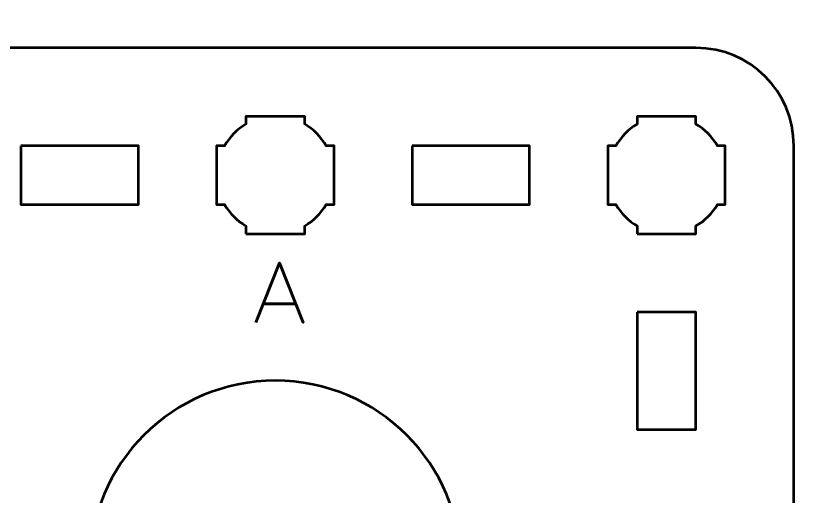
# Model space of a CAD drawing. Header units: centimetres. Extents: x -21 to 0, y -29.7 to 0.
# Drawn here: x -18.825 to -14.726, y -13.994 to -11.538 of the extents above; entities that cross this region are included whole.
import ezdxf

# ---------------------------------------------------------------- set-up
doc = ezdxf.new("R2010")
doc.units = ezdxf.units.CM
doc.header["$MEASUREMENT"] = 0
doc.layers.add('Layer 1', color=7, linetype='Continuous')

msp = doc.modelspace()

# ---------------------------------------------------------------- linework, layer by layer
at = {"layer": 'Layer 1', "color": 1, "lineweight": 53}
msp.add_open_spline([(-21.00003, -29.19995), (-21.00003, -29.19995), (-21.00003, -1.69992), (-21.00003, -1.69992), (-21.00003, -1.69992), (-21.00003, -1.61709), (-20.93286, -1.54992), (-20.85003, -1.54992), (-20.85003, -1.54992), (-20.7672, -1.54992), (-20.70003, -1.48275), (-20.70003, -1.39992), (-20.70003, -1.39992), (-20.70003, -1.31709), (-20.7672, -1.24992), (-20.85003, -1.24992), (-20.85003, -1.24992), (-20.93286, -1.24992), (-21.00003, -1.18275), (-21.00003, -1.09992), (-21.00003, -1.09992), (-21.00003, -1.09992), (-21.00003, -0.49992), (-21.00003, -0.49992), (-21.00003, -0.49992), (-21.00003, -0.22295), (-20.77694, 0.00004), (-20.49994, 0.00004), (-20.49994, 0.00004), (-20.49994, 0.00004), (-0.50008, 0.00004), (-0.50008, 0.00004), (-0.50008, 0.00004), (-0.22294, 0.00004), (0.00002, -0.22295), (0.00002, -0.49992), (0.00002, -0.49992), (0.00002, -0.49992), (0.00002, -29.19995), (0.00002, -29.19995), (0.00002, -29.19995), (0.00002, -29.47695), (-0.22294, -29.70004), (-0.50008, -29.70004), (-0.50008, -29.70004), (-0.50008, -29.70004), (-20.49994, -29.70004), (-20.49994, -29.70004), (-20.49994, -29.70004), (-20.77694, -29.70004), (-21.00003, -29.47695), (-21.00003, -29.19995)], degree=3, knots=[0, 0, 0, 0, 0.0769231, 0.0769231, 0.0769231, 0.0769231, 0.1538462, 0.1538462, 0.1538462, 0.1538462, 0.2307692, 0.2307692, 0.2307692, 0.2307692, 0.3076923, 0.3076923, 0.3076923, 0.3076923, 0.3846154, 0.3846154, 0.3846154, 0.3846154, 0.4615385, 0.4615385, 0.4615385, 0.4615385, 0.5384615, 0.5384615, 0.5384615, 0.5384615, 0.6153846, 0.6153846, 0.6153846, 0.6153846, 0.6923077, 0.6923077, 0.6923077, 0.6923077, 0.7692308, 0.7692308, 0.7692308, 0.7692308, 0.8461538, 0.8461538, 0.8461538, 0.8461538, 0.9230769, 0.9230769, 0.9230769, 0.9230769, 1, 1, 1, 1], dxfattribs=at)
at = {"layer": 'Layer 1', "color": 3, "lineweight": 53}
msp.add_open_spline([(-19.64993, -11.69997), (-19.64993, -11.69997), (-15.35006, -11.69997), (-15.35006, -11.69997), (-15.35006, -11.69997), (-15.07292, -11.69997), (-14.84996, -11.92306), (-14.84996, -12.20006), (-14.84996, -12.20006), (-14.84996, -12.20006), (-14.84996, -16.49993), (-14.84996, -16.49993), (-14.84996, -16.49993), (-14.84996, -16.77707), (-15.07292, -17.00003), (-15.35006, -17.00003), (-15.35006, -17.00003), (-15.35006, -17.00003), (-19.64993, -17.00003), (-19.64993, -17.00003), (-19.64993, -17.00003), (-19.92693, -17.00003), (-20.15002, -16.77707), (-20.15002, -16.49993), (-20.15002, -16.49993), (-20.15002, -16.49993), (-20.15002, -12.20006), (-20.15002, -12.20006), (-20.15002, -12.20006), (-20.15002, -11.92306), (-19.92693, -11.69997), (-19.64993, -11.69997)], degree=3, knots=[0, 0, 0, 0, 0.125, 0.125, 0.125, 0.125, 0.25, 0.25, 0.25, 0.25, 0.375, 0.375, 0.375, 0.375, 0.5, 0.5, 0.5, 0.5, 0.625, 0.625, 0.625, 0.625, 0.75, 0.75, 0.75, 0.75, 0.875, 0.875, 0.875, 0.875, 1, 1, 1, 1], dxfattribs=at)
at = {"layer": 'Layer 1', "lineweight": 53}
for points, knots in [([(-17.64998, -12.65006), (-17.64998, -12.65006), (-17.64998, -12.60988), (-17.64998, -12.60988), (-17.64998, -12.60988), (-17.69552, -12.58355), (-17.73348, -12.5456), (-17.75983, -12.50007), (-17.75983, -12.50007), (-17.75983, -12.50007), (-17.79998, -12.50007), (-17.79998, -12.50007), (-17.79998, -12.50007), (-17.79998, -12.50007), (-17.79998, -12.35155), (-17.79998, -12.35155), (-17.79998, -12.35155), (-17.79998, -12.35155), (-17.8, -12.35), (-17.8, -12.35), (-17.8, -12.35), (-17.8, -12.35), (-17.79998, -12.34845), (-17.79998, -12.34845), (-17.79998, -12.34845), (-17.79998, -12.34845), (-17.79998, -12.20006), (-17.79998, -12.20006), (-17.79998, -12.20006), (-17.79998, -12.20006), (-17.75988, -12.20006), (-17.75988, -12.20006), (-17.75988, -12.20006), (-17.73353, -12.15449), (-17.69554, -12.11649), (-17.64998, -12.09013), (-17.64998, -12.09013), (-17.64998, -12.09013), (-17.64998, -12.05005), (-17.64998, -12.05005), (-17.64998, -12.05005), (-17.64998, -12.05005), (-17.50464, -12.05005), (-17.50464, -12.05005), (-17.50464, -12.05005), (-17.50464, -12.05005), (-17.5, -12.04999), (-17.5, -12.04999), (-17.5, -12.04999), (-17.5, -12.04999), (-17.49535, -12.05005), (-17.49535, -12.05005), (-17.49535, -12.05005), (-17.49535, -12.05005), (-17.34997, -12.05005), (-17.34997, -12.05005), (-17.34997, -12.05005), (-17.34997, -12.05005), (-17.34997, -12.09013), (-17.34997, -12.09013), (-17.34997, -12.09013), (-17.3044, -12.11649), (-17.26643, -12.15449), (-17.24009, -12.20006), (-17.24009, -12.20006), (-17.24009, -12.20006), (-17.19997, -12.20006), (-17.19997, -12.20006), (-17.19997, -12.20006), (-17.19997, -12.20006), (-17.19997, -12.50007), (-17.19997, -12.50007), (-17.19997, -12.50007), (-17.19997, -12.50007), (-17.24014, -12.50007), (-17.24014, -12.50007), (-17.24014, -12.50007), (-17.26648, -12.5456), (-17.30444, -12.58355), (-17.34997, -12.60988), (-17.34997, -12.60988), (-17.34997, -12.60988), (-17.34997, -12.65006), (-17.34997, -12.65006), (-17.34997, -12.65006), (-17.34997, -12.65006), (-17.64998, -12.65006), (-17.64998, -12.65006)], [0, 0, 0, 0, 0.0454545, 0.0454545, 0.0454545, 0.0454545, 0.0909091, 0.0909091, 0.0909091, 0.0909091, 0.1363636, 0.1363636, 0.1363636, 0.1363636, 0.1818182, 0.1818182, 0.1818182, 0.1818182, 0.2272727, 0.2272727, 0.2272727, 0.2272727, 0.2727273, 0.2727273, 0.2727273, 0.2727273, 0.3181818, 0.3181818, 0.3181818, 0.3181818, 0.3636364, 0.3636364, 0.3636364, 0.3636364, 0.4090909, 0.4090909, 0.4090909, 0.4090909, 0.4545455, 0.4545455, 0.4545455, 0.4545455, 0.5, 0.5, 0.5, 0.5, 0.5454545, 0.5454545, 0.5454545, 0.5454545, 0.5909091, 0.5909091, 0.5909091, 0.5909091, 0.6363636, 0.6363636, 0.6363636, 0.6363636, 0.6818182, 0.6818182, 0.6818182, 0.6818182, 0.7272727, 0.7272727, 0.7272727, 0.7272727, 0.7727273, 0.7727273, 0.7727273, 0.7727273, 0.8181818, 0.8181818, 0.8181818, 0.8181818, 0.8636364, 0.8636364, 0.8636364, 0.8636364, 0.9090909, 0.9090909, 0.9090909, 0.9090909, 0.9545455, 0.9545455, 0.9545455, 0.9545455, 1, 1, 1, 1]), ([(-15.64998, -12.65006), (-15.64998, -12.65006), (-15.64998, -12.60988), (-15.64998, -12.60988), (-15.64998, -12.60988), (-15.69552, -12.58355), (-15.73348, -12.5456), (-15.75983, -12.50007), (-15.75983, -12.50007), (-15.75983, -12.50007), (-15.79998, -12.50007), (-15.79998, -12.50007), (-15.79998, -12.50007), (-15.79998, -12.50007), (-15.79998, -12.35155), (-15.79998, -12.35155), (-15.79998, -12.35155), (-15.79998, -12.35155), (-15.8, -12.35), (-15.8, -12.35), (-15.8, -12.35), (-15.8, -12.35), (-15.79998, -12.34845), (-15.79998, -12.34845), (-15.79998, -12.34845), (-15.79998, -12.34845), (-15.79998, -12.20006), (-15.79998, -12.20006), (-15.79998, -12.20006), (-15.79998, -12.20006), (-15.75988, -12.20006), (-15.75988, -12.20006), (-15.75988, -12.20006), (-15.73353, -12.15449), (-15.69554, -12.11649), (-15.64998, -12.09013), (-15.64998, -12.09013), (-15.64998, -12.09013), (-15.64998, -12.05005), (-15.64998, -12.05005), (-15.64998, -12.05005), (-15.64998, -12.05005), (-15.50464, -12.05005), (-15.50464, -12.05005), (-15.50464, -12.05005), (-15.50464, -12.05005), (-15.5, -12.04999), (-15.5, -12.04999), (-15.5, -12.04999), (-15.5, -12.04999), (-15.49535, -12.05005), (-15.49535, -12.05005), (-15.49535, -12.05005), (-15.49535, -12.05005), (-15.34997, -12.05005), (-15.34997, -12.05005), (-15.34997, -12.05005), (-15.34997, -12.05005), (-15.34997, -12.09013), (-15.34997, -12.09013), (-15.34997, -12.09013), (-15.3044, -12.11649), (-15.26643, -12.15449), (-15.24009, -12.20006), (-15.24009, -12.20006), (-15.24009, -12.20006), (-15.19997, -12.20006), (-15.19997, -12.20006), (-15.19997, -12.20006), (-15.19997, -12.20006), (-15.19997, -12.50007), (-15.19997, -12.50007), (-15.19997, -12.50007), (-15.19997, -12.50007), (-15.24014, -12.50007), (-15.24014, -12.50007), (-15.24014, -12.50007), (-15.26648, -12.5456), (-15.30444, -12.58355), (-15.34997, -12.60988), (-15.34997, -12.60988), (-15.34997, -12.60988), (-15.34997, -12.65006), (-15.34997, -12.65006), (-15.34997, -12.65006), (-15.34997, -12.65006), (-15.64998, -12.65006), (-15.64998, -12.65006)], [0, 0, 0, 0, 0.0454545, 0.0454545, 0.0454545, 0.0454545, 0.0909091, 0.0909091, 0.0909091, 0.0909091, 0.1363636, 0.1363636, 0.1363636, 0.1363636, 0.1818182, 0.1818182, 0.1818182, 0.1818182, 0.2272727, 0.2272727, 0.2272727, 0.2272727, 0.2727273, 0.2727273, 0.2727273, 0.2727273, 0.3181818, 0.3181818, 0.3181818, 0.3181818, 0.3636364, 0.3636364, 0.3636364, 0.3636364, 0.4090909, 0.4090909, 0.4090909, 0.4090909, 0.4545455, 0.4545455, 0.4545455, 0.4545455, 0.5, 0.5, 0.5, 0.5, 0.5454545, 0.5454545, 0.5454545, 0.5454545, 0.5909091, 0.5909091, 0.5909091, 0.5909091, 0.6363636, 0.6363636, 0.6363636, 0.6363636, 0.6818182, 0.6818182, 0.6818182, 0.6818182, 0.7272727, 0.7272727, 0.7272727, 0.7272727, 0.7727273, 0.7727273, 0.7727273, 0.7727273, 0.8181818, 0.8181818, 0.8181818, 0.8181818, 0.8636364, 0.8636364, 0.8636364, 0.8636364, 0.9090909, 0.9090909, 0.9090909, 0.9090909, 0.9545455, 0.9545455, 0.9545455, 0.9545455, 1, 1, 1, 1]), ([(-18.79998, -12.20006), (-18.79998, -12.20006), (-18.19997, -12.20006), (-18.19997, -12.20006), (-18.19997, -12.20006), (-18.19997, -12.20006), (-18.19997, -12.50007), (-18.19997, -12.50007), (-18.19997, -12.50007), (-18.19997, -12.50007), (-18.79998, -12.50007), (-18.79998, -12.50007), (-18.79998, -12.50007), (-18.79998, -12.50007), (-18.79998, -12.20006), (-18.79998, -12.20006)], [0, 0, 0, 0, 0.25, 0.25, 0.25, 0.25, 0.5, 0.5, 0.5, 0.5, 0.75, 0.75, 0.75, 0.75, 1, 1, 1, 1]), ([(-16.80001, -12.20006), (-16.80001, -12.20006), (-16.20001, -12.20006), (-16.20001, -12.20006), (-16.20001, -12.20006), (-16.20001, -12.20006), (-16.20001, -12.50007), (-16.20001, -12.50007), (-16.20001, -12.50007), (-16.20001, -12.50007), (-16.80001, -12.50007), (-16.80001, -12.50007), (-16.80001, -12.50007), (-16.80001, -12.50007), (-16.80001, -12.20006), (-16.80001, -12.20006)], [0, 0, 0, 0, 0.25, 0.25, 0.25, 0.25, 0.5, 0.5, 0.5, 0.5, 0.75, 0.75, 0.75, 0.75, 1, 1, 1, 1]), ([(-15.65006, -13.05001), (-15.65006, -13.05001), (-15.35006, -13.05001), (-15.35006, -13.05001), (-15.35006, -13.05001), (-15.35006, -13.05001), (-15.35006, -13.65002), (-15.35006, -13.65002), (-15.35006, -13.65002), (-15.35006, -13.65002), (-15.65006, -13.65002), (-15.65006, -13.65002), (-15.65006, -13.65002), (-15.65006, -13.65002), (-15.65006, -13.05001), (-15.65006, -13.05001)], [0, 0, 0, 0, 0.25, 0.25, 0.25, 0.25, 0.5, 0.5, 0.5, 0.5, 0.75, 0.75, 0.75, 0.75, 1, 1, 1, 1])]:
    msp.add_open_spline(points, degree=3, knots=knots, dxfattribs=at)
at = {"layer": 'Layer 1', "color": 5, "lineweight": 53}
for points, knots in [([(-17.60015, -13.10342), (-17.60015, -13.10342), (-17.47908, -12.7982), (-17.47908, -12.7982), (-17.47908, -12.7982), (-17.47908, -12.7982), (-17.35758, -13.10342), (-17.35758, -13.10342), (-17.35758, -13.10342), (-17.35758, -13.10342), (-17.47908, -12.7982), (-17.47908, -12.7982), (-17.47908, -12.7982), (-17.47908, -12.7982), (-17.60015, -13.10342), (-17.60015, -13.10342)], [0, 0, 0, 0, 0.25, 0.25, 0.25, 0.25, 0.5, 0.5, 0.5, 0.5, 0.75, 0.75, 0.75, 0.75, 1, 1, 1, 1]), ([(-17.56205, -13.00732), (-17.56205, -13.00732), (-17.39611, -13.00732), (-17.39611, -13.00732), (-17.39611, -13.00732), (-17.39611, -13.00732), (-17.56205, -13.00732), (-17.56205, -13.00732)], [0, 0, 0, 0, 0.5, 0.5, 0.5, 0.5, 1, 1, 1, 1])]:
    msp.add_open_spline(points, degree=3, knots=knots, dxfattribs=at)
at = {"layer": 'Layer 1', "color": 250, "lineweight": 53}
msp.add_open_spline([(-17.49999, -13.4), (-16.9754, -13.4), (-16.54999, -13.82541), (-16.54999, -14.35), (-16.54999, -14.35), (-16.54999, -14.87459), (-16.9754, -15.3), (-17.49999, -15.3), (-17.49999, -15.3), (-18.02458, -15.3), (-18.44999, -14.87459), (-18.44999, -14.35), (-18.44999, -14.35), (-18.44999, -13.82541), (-18.02458, -13.4), (-17.49999, -13.4)], degree=3, knots=[0, 0, 0, 0, 0.25, 0.25, 0.25, 0.25, 0.5, 0.5, 0.5, 0.5, 0.75, 0.75, 0.75, 0.75, 1, 1, 1, 1], dxfattribs=at)

doc.saveas('drawing.dxf')
